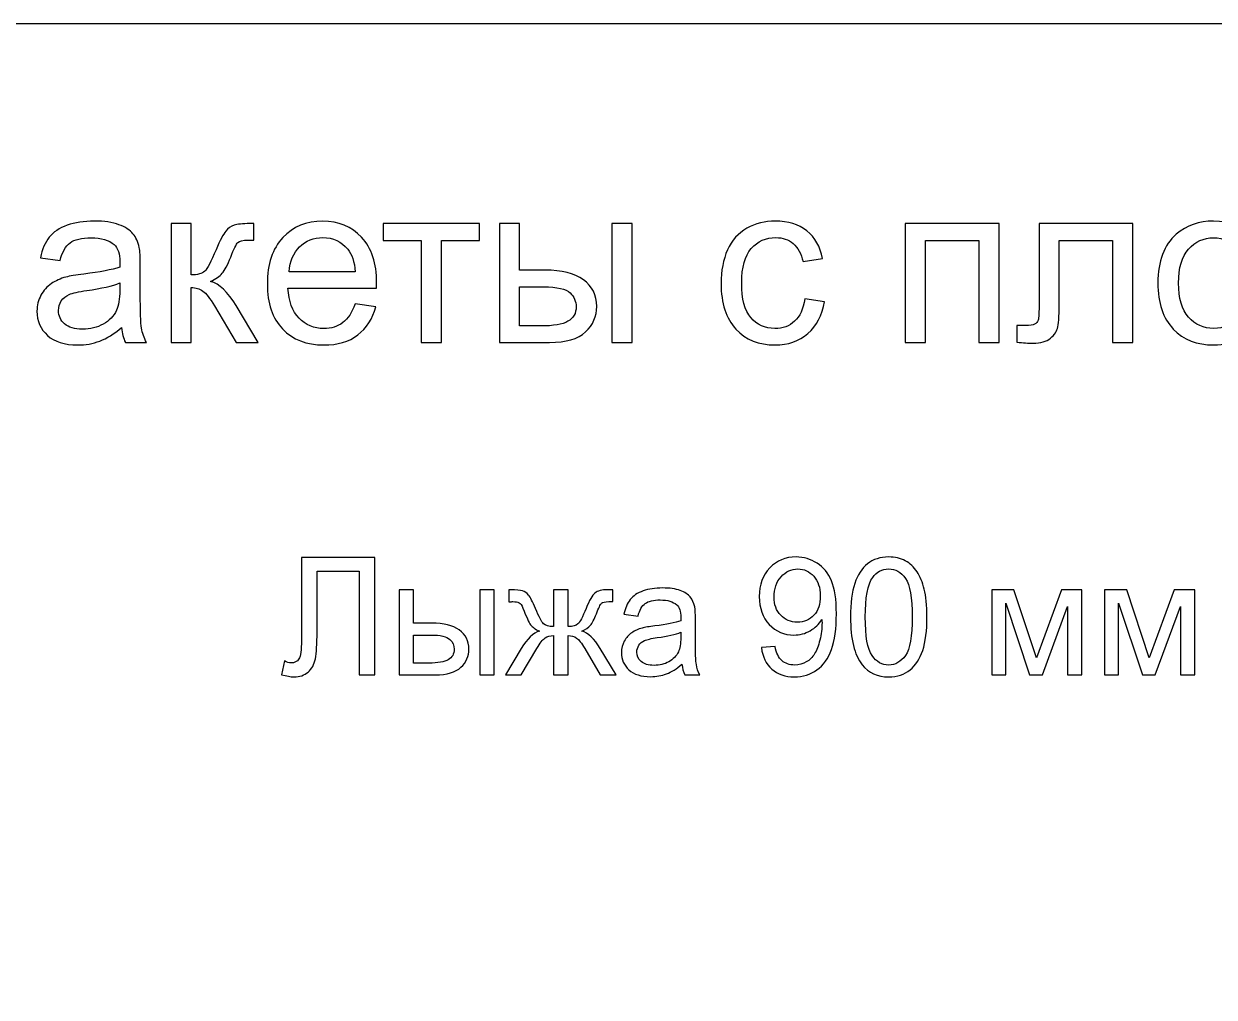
# Model space of a CAD drawing. Header units: centimetres. Extents: x -84 to 84, y -59 to 59.
# Drawn here: x -18.96 to -1.6, y 45.25 to 59.45 of the extents above; entities that cross this region are included whole.
import ezdxf

# ---------------------------------------------------------------- set-up
doc = ezdxf.new("R2010")
doc.units = ezdxf.units.CM
doc.header["$MEASUREMENT"] = 0
doc.layers.add('layer 1', color=7, linetype='Continuous')

msp = doc.modelspace()

# ---------------------------------------------------------------- linework, layer by layer
at = {"layer": 'layer 1', "color": 250}
msp.add_lwpolyline([(-84.1, -59.44999), (84.1, -59.44999), (84.1, 59.44999), (-84.1, 59.44999), (-84.1, -59.44999)], close=True, dxfattribs=at)
for points, knots in [([(-17.53612, 55.01744), (-17.64527, 54.92444), (-17.75052, 54.85929), (-17.85132, 54.82086), (-17.85132, 54.82086), (-17.95211, 54.78244), (-18.06015, 54.76351), (-18.17598, 54.76351), (-18.17598, 54.76351), (-18.36643, 54.76351), (-18.51289, 54.80973), (-18.61536, 54.90273), (-18.61536, 54.90273), (-18.71782, 54.99517), (-18.76905, 55.11378), (-18.76905, 55.25802), (-18.76905, 55.25802), (-18.76905, 55.34266), (-18.74956, 55.42007), (-18.71114, 55.49023), (-18.71114, 55.49023), (-18.67216, 55.5604), (-18.62148, 55.61609), (-18.55911, 55.65841), (-18.55911, 55.65841), (-18.49618, 55.70073), (-18.42602, 55.73303), (-18.3475, 55.75475), (-18.3475, 55.75475), (-18.28958, 55.76979), (-18.20215, 55.78427), (-18.08576, 55.79875), (-18.08576, 55.79875), (-17.84853, 55.82659), (-17.67311, 55.86056), (-17.56118, 55.89954), (-17.56118, 55.89954), (-17.56007, 55.93964), (-17.55951, 55.96525), (-17.55951, 55.97583), (-17.55951, 55.97583), (-17.55951, 56.09501), (-17.58735, 56.17909), (-17.64304, 56.2281), (-17.64304, 56.2281), (-17.71822, 56.29437), (-17.83015, 56.32722), (-17.97828, 56.32722), (-17.97828, 56.32722), (-18.11695, 56.32722), (-18.21941, 56.30272), (-18.28513, 56.25427), (-18.28513, 56.25427), (-18.35139, 56.20583), (-18.39984, 56.12007), (-18.43158, 55.99644), (-18.43158, 55.99644), (-18.43158, 55.99644), (-18.71893, 56.03653), (-18.71893, 56.03653), (-18.71893, 56.03653), (-18.69276, 56.1596), (-18.64988, 56.25929), (-18.58974, 56.33502), (-18.58974, 56.33502), (-18.5296, 56.41076), (-18.44272, 56.46867), (-18.32912, 56.50988), (-18.32912, 56.50988), (-18.21607, 56.55053), (-18.08409, 56.57114), (-17.93485, 56.57114), (-17.93485, 56.57114), (-17.78672, 56.57114), (-17.66587, 56.55388), (-17.57288, 56.51879), (-17.57288, 56.51879), (-17.48043, 56.48371), (-17.41194, 56.44027), (-17.3685, 56.38737), (-17.3685, 56.38737), (-17.32506, 56.33446), (-17.29444, 56.26764), (-17.27662, 56.18689), (-17.27662, 56.18689), (-17.26715, 56.13677), (-17.26214, 56.04656), (-17.26214, 55.9168), (-17.26214, 55.9168), (-17.26214, 55.9168), (-17.26214, 55.52699), (-17.26214, 55.52699), (-17.26214, 55.52699), (-17.26214, 55.25467), (-17.25601, 55.0826), (-17.24376, 55.00965), (-17.24376, 55.00965), (-17.23207, 54.9367), (-17.20756, 54.86709), (-17.17192, 54.80026), (-17.17192, 54.80026), (-17.17192, 54.80026), (-17.47932, 54.80026), (-17.47932, 54.80026), (-17.47932, 54.80026), (-17.50883, 54.86207), (-17.52777, 54.93447), (-17.53612, 55.01744)], [0, 0, 0, 0, 0.03571429, 0.03571429, 0.03571429, 0.03571429, 0.07142857, 0.07142857, 0.07142857, 0.07142857, 0.10714286, 0.10714286, 0.10714286, 0.10714286, 0.14285714, 0.14285714, 0.14285714, 0.14285714, 0.17857143, 0.17857143, 0.17857143, 0.17857143, 0.21428571, 0.21428571, 0.21428571, 0.21428571, 0.25, 0.25, 0.25, 0.25, 0.28571429, 0.28571429, 0.28571429, 0.28571429, 0.32142857, 0.32142857, 0.32142857, 0.32142857, 0.35714286, 0.35714286, 0.35714286, 0.35714286, 0.39285714, 0.39285714, 0.39285714, 0.39285714, 0.42857143, 0.42857143, 0.42857143, 0.42857143, 0.46428571, 0.46428571, 0.46428571, 0.46428571, 0.5, 0.5, 0.5, 0.5, 0.53571429, 0.53571429, 0.53571429, 0.53571429, 0.57142857, 0.57142857, 0.57142857, 0.57142857, 0.60714286, 0.60714286, 0.60714286, 0.60714286, 0.64285714, 0.64285714, 0.64285714, 0.64285714, 0.67857143, 0.67857143, 0.67857143, 0.67857143, 0.71428571, 0.71428571, 0.71428571, 0.71428571, 0.75, 0.75, 0.75, 0.75, 0.78571429, 0.78571429, 0.78571429, 0.78571429, 0.82142857, 0.82142857, 0.82142857, 0.82142857, 0.85714286, 0.85714286, 0.85714286, 0.85714286, 0.89285714, 0.89285714, 0.89285714, 0.89285714, 0.92857143, 0.92857143, 0.92857143, 0.92857143, 1, 1, 1, 1]), ([(-16.81385, 56.53438), (-16.81385, 56.53438), (-16.51981, 56.53438), (-16.51981, 56.53438), (-16.51981, 56.53438), (-16.51981, 56.53438), (-16.51981, 55.78594), (-16.51981, 55.78594), (-16.51981, 55.78594), (-16.42626, 55.78594), (-16.36055, 55.80376), (-16.32268, 55.83995), (-16.32268, 55.83995), (-16.28537, 55.8756), (-16.23024, 55.97973), (-16.15673, 56.15292), (-16.15673, 56.15292), (-16.09881, 56.28991), (-16.05203, 56.38013), (-16.01639, 56.42357), (-16.01639, 56.42357), (-15.9802, 56.467), (-15.93899, 56.49652), (-15.89221, 56.51155), (-15.89221, 56.51155), (-15.84488, 56.52659), (-15.7697, 56.53438), (-15.66667, 56.53438), (-15.66667, 56.53438), (-15.66667, 56.53438), (-15.60764, 56.53438), (-15.60764, 56.53438), (-15.60764, 56.53438), (-15.60764, 56.53438), (-15.60764, 56.29214), (-15.60764, 56.29214), (-15.60764, 56.29214), (-15.60764, 56.29214), (-15.68951, 56.29381), (-15.68951, 56.29381), (-15.68951, 56.29381), (-15.76691, 56.29381), (-15.81647, 56.28212), (-15.83819, 56.25929), (-15.83819, 56.25929), (-15.86103, 56.23534), (-15.89611, 56.16406), (-15.94289, 56.04544), (-15.94289, 56.04544), (-15.98744, 55.93184), (-16.02809, 55.85332), (-16.0654, 55.80988), (-16.0654, 55.80988), (-16.10215, 55.76645), (-16.15951, 55.72691), (-16.23692, 55.69071), (-16.23692, 55.69071), (-16.11051, 55.65674), (-15.98577, 55.53924), (-15.86325, 55.33765), (-15.86325, 55.33765), (-15.86325, 55.33765), (-15.54082, 54.80026), (-15.54082, 54.80026), (-15.54082, 54.80026), (-15.54082, 54.80026), (-15.86381, 54.80026), (-15.86381, 54.80026), (-15.86381, 54.80026), (-15.86381, 54.80026), (-16.18179, 55.33598), (-16.18179, 55.33598), (-16.18179, 55.33598), (-16.24583, 55.44457), (-16.30152, 55.51585), (-16.34885, 55.55038), (-16.34885, 55.55038), (-16.39674, 55.5849), (-16.45355, 55.60217), (-16.51981, 55.60217), (-16.51981, 55.60217), (-16.51981, 55.60217), (-16.51981, 54.80026), (-16.51981, 54.80026), (-16.51981, 54.80026), (-16.51981, 54.80026), (-16.81385, 54.80026), (-16.81385, 54.80026), (-16.81385, 54.80026), (-16.81385, 54.80026), (-16.81385, 56.53438), (-16.81385, 56.53438)], [0, 0, 0, 0, 0.04166667, 0.04166667, 0.04166667, 0.04166667, 0.08333333, 0.08333333, 0.08333333, 0.08333333, 0.125, 0.125, 0.125, 0.125, 0.16666667, 0.16666667, 0.16666667, 0.16666667, 0.20833333, 0.20833333, 0.20833333, 0.20833333, 0.25, 0.25, 0.25, 0.25, 0.29166667, 0.29166667, 0.29166667, 0.29166667, 0.33333333, 0.33333333, 0.33333333, 0.33333333, 0.375, 0.375, 0.375, 0.375, 0.41666667, 0.41666667, 0.41666667, 0.41666667, 0.45833333, 0.45833333, 0.45833333, 0.45833333, 0.5, 0.5, 0.5, 0.5, 0.54166667, 0.54166667, 0.54166667, 0.54166667, 0.58333333, 0.58333333, 0.58333333, 0.58333333, 0.625, 0.625, 0.625, 0.625, 0.66666667, 0.66666667, 0.66666667, 0.66666667, 0.70833333, 0.70833333, 0.70833333, 0.70833333, 0.75, 0.75, 0.75, 0.75, 0.79166667, 0.79166667, 0.79166667, 0.79166667, 0.83333333, 0.83333333, 0.83333333, 0.83333333, 0.875, 0.875, 0.875, 0.875, 0.91666667, 0.91666667, 0.91666667, 0.91666667, 1, 1, 1, 1]), ([(-14.12857, 55.3616), (-14.12857, 55.3616), (-13.82452, 55.3215), (-13.82452, 55.3215), (-13.82452, 55.3215), (-13.87185, 55.14497), (-13.96039, 55.00742), (-14.08959, 54.90997), (-14.08959, 54.90997), (-14.21879, 54.81251), (-14.38362, 54.76351), (-14.58466, 54.76351), (-14.58466, 54.76351), (-14.83748, 54.76351), (-15.03796, 54.84147), (-15.18609, 54.9974), (-15.18609, 54.9974), (-15.33422, 55.15277), (-15.40828, 55.37162), (-15.40828, 55.65284), (-15.40828, 55.65284), (-15.40828, 55.94353), (-15.33366, 56.16963), (-15.18386, 56.33001), (-15.18386, 56.33001), (-15.03406, 56.49095), (-14.83971, 56.57114), (-14.60081, 56.57114), (-14.60081, 56.57114), (-14.3697, 56.57114), (-14.18092, 56.49262), (-14.03446, 56.33502), (-14.03446, 56.33502), (-13.888, 56.17742), (-13.81449, 55.95579), (-13.81449, 55.67011), (-13.81449, 55.67011), (-13.81449, 55.65284), (-13.81505, 55.62667), (-13.81616, 55.59214), (-13.81616, 55.59214), (-13.81616, 55.59214), (-15.10757, 55.59214), (-15.10757, 55.59214), (-15.10757, 55.59214), (-15.09643, 55.40225), (-15.04297, 55.25634), (-14.94607, 55.15555), (-14.94607, 55.15555), (-14.84973, 55.05475), (-14.72889, 55.00408), (-14.58466, 55.00408), (-14.58466, 55.00408), (-14.47718, 55.00408), (-14.38529, 55.03248), (-14.30956, 55.08928), (-14.30956, 55.08928), (-14.23327, 55.14608), (-14.17312, 55.23685), (-14.12857, 55.3616)], [0, 0, 0, 0, 0.0625, 0.0625, 0.0625, 0.0625, 0.125, 0.125, 0.125, 0.125, 0.1875, 0.1875, 0.1875, 0.1875, 0.25, 0.25, 0.25, 0.25, 0.3125, 0.3125, 0.3125, 0.3125, 0.375, 0.375, 0.375, 0.375, 0.4375, 0.4375, 0.4375, 0.4375, 0.5, 0.5, 0.5, 0.5, 0.5625, 0.5625, 0.5625, 0.5625, 0.625, 0.625, 0.625, 0.625, 0.6875, 0.6875, 0.6875, 0.6875, 0.75, 0.75, 0.75, 0.75, 0.8125, 0.8125, 0.8125, 0.8125, 0.875, 0.875, 0.875, 0.875, 1, 1, 1, 1]), ([(-13.71759, 56.53438), (-13.71759, 56.53438), (-12.31426, 56.53438), (-12.31426, 56.53438), (-12.31426, 56.53438), (-12.31426, 56.53438), (-12.31426, 56.29047), (-12.31426, 56.29047), (-12.31426, 56.29047), (-12.31426, 56.29047), (-12.86891, 56.29047), (-12.86891, 56.29047), (-12.86891, 56.29047), (-12.86891, 56.29047), (-12.86891, 54.80026), (-12.86891, 54.80026), (-12.86891, 54.80026), (-12.86891, 54.80026), (-13.16294, 54.80026), (-13.16294, 54.80026), (-13.16294, 54.80026), (-13.16294, 54.80026), (-13.16294, 56.29047), (-13.16294, 56.29047), (-13.16294, 56.29047), (-13.16294, 56.29047), (-13.71759, 56.29047), (-13.71759, 56.29047), (-13.71759, 56.29047), (-13.71759, 56.29047), (-13.71759, 56.53438), (-13.71759, 56.53438)], [0, 0, 0, 0, 0.11111111, 0.11111111, 0.11111111, 0.11111111, 0.22222222, 0.22222222, 0.22222222, 0.22222222, 0.33333333, 0.33333333, 0.33333333, 0.33333333, 0.44444444, 0.44444444, 0.44444444, 0.44444444, 0.55555556, 0.55555556, 0.55555556, 0.55555556, 0.66666667, 0.66666667, 0.66666667, 0.66666667, 0.77777778, 0.77777778, 0.77777778, 0.77777778, 1, 1, 1, 1]), ([(-12.02356, 56.53438), (-12.02356, 56.53438), (-11.72953, 56.53438), (-11.72953, 56.53438), (-11.72953, 56.53438), (-11.72953, 56.53438), (-11.72953, 55.8561), (-11.72953, 55.8561), (-11.72953, 55.8561), (-11.72953, 55.8561), (-11.35865, 55.8561), (-11.35865, 55.8561), (-11.35865, 55.8561), (-11.1164, 55.8561), (-10.93041, 55.80933), (-10.79954, 55.71521), (-10.79954, 55.71521), (-10.66867, 55.6211), (-10.60352, 55.49135), (-10.60352, 55.32595), (-10.60352, 55.32595), (-10.60352, 55.18117), (-10.65809, 55.05754), (-10.76724, 54.95452), (-10.76724, 54.95452), (-10.87639, 54.85149), (-11.05069, 54.80026), (-11.29071, 54.80026), (-11.29071, 54.80026), (-11.29071, 54.80026), (-12.02356, 54.80026), (-12.02356, 54.80026), (-12.02356, 54.80026), (-12.02356, 54.80026), (-12.02356, 56.53438), (-12.02356, 56.53438)], [0, 0, 0, 0, 0.1, 0.1, 0.1, 0.1, 0.2, 0.2, 0.2, 0.2, 0.3, 0.3, 0.3, 0.3, 0.4, 0.4, 0.4, 0.4, 0.5, 0.5, 0.5, 0.5, 0.6, 0.6, 0.6, 0.6, 0.7, 0.7, 0.7, 0.7, 0.8, 0.8, 0.8, 0.8, 1, 1, 1, 1]), ([(-10.38299, 56.53438), (-10.38299, 56.53438), (-10.08896, 56.53438), (-10.08896, 56.53438), (-10.08896, 56.53438), (-10.08896, 56.53438), (-10.08896, 54.80026), (-10.08896, 54.80026), (-10.08896, 54.80026), (-10.08896, 54.80026), (-10.38299, 54.80026), (-10.38299, 54.80026), (-10.38299, 54.80026), (-10.38299, 54.80026), (-10.38299, 56.53438), (-10.38299, 56.53438)], [0, 0, 0, 0, 0.2, 0.2, 0.2, 0.2, 0.4, 0.4, 0.4, 0.4, 0.6, 0.6, 0.6, 0.6, 1, 1, 1, 1]), ([(-7.57075, 55.4351), (-7.57075, 55.4351), (-7.2834, 55.39501), (-7.2834, 55.39501), (-7.2834, 55.39501), (-7.31514, 55.19732), (-7.39533, 55.04306), (-7.52509, 54.93113), (-7.52509, 54.93113), (-7.65484, 54.81919), (-7.81467, 54.76351), (-8.00345, 54.76351), (-8.00345, 54.76351), (-8.24012, 54.76351), (-8.43057, 54.84091), (-8.57425, 54.99572), (-8.57425, 54.99572), (-8.71848, 55.15054), (-8.79032, 55.37218), (-8.79032, 55.66064), (-8.79032, 55.66064), (-8.79032, 55.84775), (-8.75913, 56.01092), (-8.69732, 56.15125), (-8.69732, 56.15125), (-8.63551, 56.29103), (-8.54139, 56.39628), (-8.41442, 56.46589), (-8.41442, 56.46589), (-8.28801, 56.53605), (-8.15046, 56.57114), (-8.00122, 56.57114), (-8.00122, 56.57114), (-7.81355, 56.57114), (-7.6593, 56.5238), (-7.54012, 56.42858), (-7.54012, 56.42858), (-7.42039, 56.33335), (-7.34354, 56.19803), (-7.31013, 56.02317), (-7.31013, 56.02317), (-7.31013, 56.02317), (-7.59414, 55.97973), (-7.59414, 55.97973), (-7.59414, 55.97973), (-7.62143, 56.09612), (-7.66932, 56.18355), (-7.73893, 56.24258), (-7.73893, 56.24258), (-7.80798, 56.30105), (-7.89151, 56.33057), (-7.98953, 56.33057), (-7.98953, 56.33057), (-8.13766, 56.33057), (-8.25794, 56.27766), (-8.35094, 56.17186), (-8.35094, 56.17186), (-8.44338, 56.06549), (-8.4896, 55.89843), (-8.4896, 55.66899), (-8.4896, 55.66899), (-8.4896, 55.43622), (-8.44505, 55.26748), (-8.35595, 55.16223), (-8.35595, 55.16223), (-8.26629, 55.05698), (-8.14991, 55.00408), (-8.00679, 55.00408), (-8.00679, 55.00408), (-7.89096, 55.00408), (-7.79462, 55.03916), (-7.71777, 55.10989), (-7.71777, 55.10989), (-7.64036, 55.18005), (-7.59136, 55.28864), (-7.57075, 55.4351)], [0, 0, 0, 0, 0.05, 0.05, 0.05, 0.05, 0.1, 0.1, 0.1, 0.1, 0.15, 0.15, 0.15, 0.15, 0.2, 0.2, 0.2, 0.2, 0.25, 0.25, 0.25, 0.25, 0.3, 0.3, 0.3, 0.3, 0.35, 0.35, 0.35, 0.35, 0.4, 0.4, 0.4, 0.4, 0.45, 0.45, 0.45, 0.45, 0.5, 0.5, 0.5, 0.5, 0.55, 0.55, 0.55, 0.55, 0.6, 0.6, 0.6, 0.6, 0.65, 0.65, 0.65, 0.65, 0.7, 0.7, 0.7, 0.7, 0.75, 0.75, 0.75, 0.75, 0.8, 0.8, 0.8, 0.8, 0.85, 0.85, 0.85, 0.85, 0.9, 0.9, 0.9, 0.9, 1, 1, 1, 1]), ([(-6.10449, 56.53438), (-6.10449, 56.53438), (-4.73456, 56.53438), (-4.73456, 56.53438), (-4.73456, 56.53438), (-4.73456, 56.53438), (-4.73456, 54.80026), (-4.73456, 54.80026), (-4.73456, 54.80026), (-4.73456, 54.80026), (-5.02859, 54.80026), (-5.02859, 54.80026), (-5.02859, 54.80026), (-5.02859, 54.80026), (-5.02859, 56.29047), (-5.02859, 56.29047), (-5.02859, 56.29047), (-5.02859, 56.29047), (-5.81045, 56.29047), (-5.81045, 56.29047), (-5.81045, 56.29047), (-5.81045, 56.29047), (-5.81045, 54.80026), (-5.81045, 54.80026), (-5.81045, 54.80026), (-5.81045, 54.80026), (-6.10449, 54.80026), (-6.10449, 54.80026), (-6.10449, 54.80026), (-6.10449, 54.80026), (-6.10449, 56.53438), (-6.10449, 56.53438)], [0, 0, 0, 0, 0.11111111, 0.11111111, 0.11111111, 0.11111111, 0.22222222, 0.22222222, 0.22222222, 0.22222222, 0.33333333, 0.33333333, 0.33333333, 0.33333333, 0.44444444, 0.44444444, 0.44444444, 0.44444444, 0.55555556, 0.55555556, 0.55555556, 0.55555556, 0.66666667, 0.66666667, 0.66666667, 0.66666667, 0.77777778, 0.77777778, 0.77777778, 0.77777778, 1, 1, 1, 1]), ([(-4.15151, 56.53438), (-4.15151, 56.53438), (-2.78493, 56.53438), (-2.78493, 56.53438), (-2.78493, 56.53438), (-2.78493, 56.53438), (-2.78493, 54.80193), (-2.78493, 54.80193), (-2.78493, 54.80193), (-2.78493, 54.80193), (-3.07896, 54.80193), (-3.07896, 54.80193), (-3.07896, 54.80193), (-3.07896, 54.80193), (-3.07896, 56.29047), (-3.07896, 56.29047), (-3.07896, 56.29047), (-3.07896, 56.29047), (-3.85748, 56.29047), (-3.85748, 56.29047), (-3.85748, 56.29047), (-3.85748, 56.29047), (-3.85748, 55.42786), (-3.85748, 55.42786), (-3.85748, 55.42786), (-3.85748, 55.22683), (-3.86416, 55.09429), (-3.87697, 55.02969), (-3.87697, 55.02969), (-3.89033, 54.96565), (-3.92597, 54.90997), (-3.98445, 54.86207), (-3.98445, 54.86207), (-4.04348, 54.81418), (-4.12812, 54.79024), (-4.23894, 54.79024), (-4.23894, 54.79024), (-4.30744, 54.79024), (-4.38651, 54.79469), (-4.47561, 54.80304), (-4.47561, 54.80304), (-4.47561, 54.80304), (-4.47561, 55.04751), (-4.47561, 55.04751), (-4.47561, 55.04751), (-4.47561, 55.04751), (-4.34698, 55.04751), (-4.34698, 55.04751), (-4.34698, 55.04751), (-4.28628, 55.04751), (-4.24284, 55.05364), (-4.21667, 55.06645), (-4.21667, 55.06645), (-4.19049, 55.0787), (-4.17323, 55.09875), (-4.16432, 55.12603), (-4.16432, 55.12603), (-4.15597, 55.15332), (-4.15151, 55.24187), (-4.15151, 55.39167), (-4.15151, 55.39167), (-4.15151, 55.39167), (-4.15151, 56.53438), (-4.15151, 56.53438)], [0, 0, 0, 0, 0.05882353, 0.05882353, 0.05882353, 0.05882353, 0.11764706, 0.11764706, 0.11764706, 0.11764706, 0.17647059, 0.17647059, 0.17647059, 0.17647059, 0.23529412, 0.23529412, 0.23529412, 0.23529412, 0.29411765, 0.29411765, 0.29411765, 0.29411765, 0.35294118, 0.35294118, 0.35294118, 0.35294118, 0.41176471, 0.41176471, 0.41176471, 0.41176471, 0.47058824, 0.47058824, 0.47058824, 0.47058824, 0.52941176, 0.52941176, 0.52941176, 0.52941176, 0.58823529, 0.58823529, 0.58823529, 0.58823529, 0.64705882, 0.64705882, 0.64705882, 0.64705882, 0.70588235, 0.70588235, 0.70588235, 0.70588235, 0.76470588, 0.76470588, 0.76470588, 0.76470588, 0.82352941, 0.82352941, 0.82352941, 0.82352941, 0.88235294, 0.88235294, 0.88235294, 0.88235294, 1, 1, 1, 1]), ([(-2.4185, 55.66732), (-2.4185, 55.98753), (-2.3294, 56.22476), (-2.15064, 56.37901), (-2.15064, 56.37901), (-2.00195, 56.5071), (-1.81985, 56.57114), (-1.60545, 56.57114), (-1.60545, 56.57114), (-1.36767, 56.57114), (-1.17276, 56.49318), (-1.02129, 56.33725), (-1.02129, 56.33725), (-0.87037, 56.18188), (-0.79464, 55.96637), (-0.79464, 55.69182), (-0.79464, 55.69182), (-0.79464, 55.46907), (-0.82805, 55.29421), (-0.89487, 55.16669), (-0.89487, 55.16669), (-0.9617, 55.03916), (-1.05915, 54.94004), (-1.18724, 54.86931), (-1.18724, 54.86931), (-1.31476, 54.79859), (-1.45454, 54.76351), (-1.60545, 54.76351), (-1.60545, 54.76351), (-1.84825, 54.76351), (-2.04427, 54.84091), (-2.19408, 54.99628), (-2.19408, 54.99628), (-2.34388, 55.15165), (-2.4185, 55.37552), (-2.4185, 55.66732)], [0, 0, 0, 0, 0.1, 0.1, 0.1, 0.1, 0.2, 0.2, 0.2, 0.2, 0.3, 0.3, 0.3, 0.3, 0.4, 0.4, 0.4, 0.4, 0.5, 0.5, 0.5, 0.5, 0.6, 0.6, 0.6, 0.6, 0.7, 0.7, 0.7, 0.7, 0.8, 0.8, 0.8, 0.8, 1, 1, 1, 1]), ([(-15.09086, 55.83272), (-15.09086, 55.83272), (-14.12523, 55.83272), (-14.12523, 55.83272), (-14.12523, 55.83272), (-14.13804, 55.97862), (-14.17535, 56.08777), (-14.23605, 56.16072), (-14.23605, 56.16072), (-14.32905, 56.27376), (-14.45045, 56.33057), (-14.59914, 56.33057), (-14.59914, 56.33057), (-14.7339, 56.33057), (-14.84695, 56.28546), (-14.93883, 56.19524), (-14.93883, 56.19524), (-15.03016, 56.10503), (-15.08084, 55.98419), (-15.09086, 55.83272)], [0, 0, 0, 0, 0.16666667, 0.16666667, 0.16666667, 0.16666667, 0.33333333, 0.33333333, 0.33333333, 0.33333333, 0.5, 0.5, 0.5, 0.5, 0.66666667, 0.66666667, 0.66666667, 0.66666667, 1, 1, 1, 1]), ([(-2.11778, 55.66677), (-2.11778, 55.44513), (-2.06933, 55.27918), (-1.97244, 55.16947), (-1.97244, 55.16947), (-1.87498, 55.05921), (-1.75303, 55.00408), (-1.60545, 55.00408), (-1.60545, 55.00408), (-1.45955, 55.00408), (-1.33815, 55.05921), (-1.2407, 55.17003), (-1.2407, 55.17003), (-1.1438, 55.28085), (-1.09535, 55.44958), (-1.09535, 55.67623), (-1.09535, 55.67623), (-1.09535, 55.89007), (-1.14436, 56.05213), (-1.24181, 56.16183), (-1.24181, 56.16183), (-1.33926, 56.27209), (-1.46066, 56.32722), (-1.60545, 56.32722), (-1.60545, 56.32722), (-1.75303, 56.32722), (-1.87498, 56.27265), (-1.97244, 56.16295), (-1.97244, 56.16295), (-2.06933, 56.05324), (-2.11778, 55.88785), (-2.11778, 55.66677)], [0, 0, 0, 0, 0.11111111, 0.11111111, 0.11111111, 0.11111111, 0.22222222, 0.22222222, 0.22222222, 0.22222222, 0.33333333, 0.33333333, 0.33333333, 0.33333333, 0.44444444, 0.44444444, 0.44444444, 0.44444444, 0.55555556, 0.55555556, 0.55555556, 0.55555556, 0.66666667, 0.66666667, 0.66666667, 0.66666667, 0.77777778, 0.77777778, 0.77777778, 0.77777778, 1, 1, 1, 1]), ([(-17.55951, 55.66899), (-17.66643, 55.62556), (-17.82681, 55.5888), (-18.04065, 55.55873), (-18.04065, 55.55873), (-18.16205, 55.54147), (-18.24781, 55.52198), (-18.29793, 55.50026), (-18.29793, 55.50026), (-18.34805, 55.47854), (-18.38648, 55.4468), (-18.41376, 55.40559), (-18.41376, 55.40559), (-18.44105, 55.36382), (-18.45497, 55.3176), (-18.45497, 55.26637), (-18.45497, 55.26637), (-18.45497, 55.18896), (-18.42546, 55.12381), (-18.36587, 55.07202), (-18.36587, 55.07202), (-18.30629, 55.02023), (-18.21941, 54.99405), (-18.10525, 54.99405), (-18.10525, 54.99405), (-17.99221, 54.99405), (-17.89141, 55.01856), (-17.80287, 55.06812), (-17.80287, 55.06812), (-17.71488, 55.11712), (-17.64973, 55.18451), (-17.60852, 55.26971), (-17.60852, 55.26971), (-17.57677, 55.33598), (-17.56118, 55.43343), (-17.56118, 55.56207), (-17.56118, 55.56207), (-17.56118, 55.56207), (-17.55951, 55.66899), (-17.55951, 55.66899)], [0, 0, 0, 0, 0.09090909, 0.09090909, 0.09090909, 0.09090909, 0.18181818, 0.18181818, 0.18181818, 0.18181818, 0.27272727, 0.27272727, 0.27272727, 0.27272727, 0.36363636, 0.36363636, 0.36363636, 0.36363636, 0.45454545, 0.45454545, 0.45454545, 0.45454545, 0.54545455, 0.54545455, 0.54545455, 0.54545455, 0.63636364, 0.63636364, 0.63636364, 0.63636364, 0.72727273, 0.72727273, 0.72727273, 0.72727273, 0.81818182, 0.81818182, 0.81818182, 0.81818182, 1, 1, 1, 1]), ([(-11.72953, 55.04083), (-11.72953, 55.04083), (-11.42102, 55.04083), (-11.42102, 55.04083), (-11.42102, 55.04083), (-11.23558, 55.04083), (-11.10248, 55.06366), (-11.02341, 55.10933), (-11.02341, 55.10933), (-10.94377, 55.15499), (-10.90423, 55.22627), (-10.90423, 55.32317), (-10.90423, 55.32317), (-10.90423, 55.39835), (-10.93375, 55.46517), (-10.99222, 55.5242), (-10.99222, 55.5242), (-11.05125, 55.58268), (-11.181, 55.61219), (-11.38204, 55.61219), (-11.38204, 55.61219), (-11.38204, 55.61219), (-11.72953, 55.61219), (-11.72953, 55.61219), (-11.72953, 55.61219), (-11.72953, 55.61219), (-11.72953, 55.04083), (-11.72953, 55.04083)], [0, 0, 0, 0, 0.125, 0.125, 0.125, 0.125, 0.25, 0.25, 0.25, 0.25, 0.375, 0.375, 0.375, 0.375, 0.5, 0.5, 0.5, 0.5, 0.625, 0.625, 0.625, 0.625, 0.75, 0.75, 0.75, 0.75, 1, 1, 1, 1]), ([(-14.91048, 51.6633), (-14.91048, 51.6633), (-13.8408, 51.6633), (-13.8408, 51.6633), (-13.8408, 51.6633), (-13.8408, 51.6633), (-13.8408, 49.9499), (-13.8408, 49.9499), (-13.8408, 49.9499), (-13.8408, 49.9499), (-14.06814, 49.9499), (-14.06814, 49.9499), (-14.06814, 49.9499), (-14.06814, 49.9499), (-14.06814, 51.46228), (-14.06814, 51.46228), (-14.06814, 51.46228), (-14.06814, 51.46228), (-14.68314, 51.46228), (-14.68314, 51.46228), (-14.68314, 51.46228), (-14.68314, 51.46228), (-14.68314, 50.57966), (-14.68314, 50.57966), (-14.68314, 50.57966), (-14.68314, 50.40018), (-14.69152, 50.26897), (-14.70827, 50.18561), (-14.70827, 50.18561), (-14.72502, 50.10186), (-14.76052, 50.03724), (-14.81436, 49.99058), (-14.81436, 49.99058), (-14.8682, 49.94432), (-14.9368, 49.92118), (-15.01936, 49.92118), (-15.01936, 49.92118), (-15.06961, 49.92118), (-15.12984, 49.93155), (-15.20003, 49.95229), (-15.20003, 49.95229), (-15.20003, 49.95229), (-15.15935, 50.15331), (-15.15935, 50.15331), (-15.15935, 50.15331), (-15.12226, 50.13416), (-15.09035, 50.12459), (-15.06403, 50.12459), (-15.06403, 50.12459), (-15.01298, 50.12459), (-14.97429, 50.14373), (-14.94877, 50.18242), (-14.94877, 50.18242), (-14.92324, 50.22111), (-14.91048, 50.31204), (-14.91048, 50.45562), (-14.91048, 50.45562), (-14.91048, 50.45562), (-14.91048, 51.6633), (-14.91048, 51.6633)], [0, 0, 0, 0, 0.0625, 0.0625, 0.0625, 0.0625, 0.125, 0.125, 0.125, 0.125, 0.1875, 0.1875, 0.1875, 0.1875, 0.25, 0.25, 0.25, 0.25, 0.3125, 0.3125, 0.3125, 0.3125, 0.375, 0.375, 0.375, 0.375, 0.4375, 0.4375, 0.4375, 0.4375, 0.5, 0.5, 0.5, 0.5, 0.5625, 0.5625, 0.5625, 0.5625, 0.625, 0.625, 0.625, 0.625, 0.6875, 0.6875, 0.6875, 0.6875, 0.75, 0.75, 0.75, 0.75, 0.8125, 0.8125, 0.8125, 0.8125, 0.875, 0.875, 0.875, 0.875, 1, 1, 1, 1]), ([(-8.20247, 50.34714), (-8.20247, 50.34714), (-8.00146, 50.36389), (-8.00146, 50.36389), (-8.00146, 50.36389), (-7.98431, 50.26897), (-7.95161, 50.20037), (-7.90335, 50.15769), (-7.90335, 50.15769), (-7.85509, 50.11502), (-7.79327, 50.09348), (-7.71749, 50.09348), (-7.71749, 50.09348), (-7.65288, 50.09348), (-7.59625, 50.10824), (-7.54719, 50.13815), (-7.54719, 50.13815), (-7.49813, 50.16766), (-7.45825, 50.20715), (-7.42754, 50.257), (-7.42754, 50.257), (-7.39683, 50.30646), (-7.3709, 50.37346), (-7.34977, 50.45762), (-7.34977, 50.45762), (-7.32863, 50.54177), (-7.31826, 50.62752), (-7.31826, 50.71487), (-7.31826, 50.71487), (-7.31826, 50.72404), (-7.31866, 50.7384), (-7.31945, 50.75714), (-7.31945, 50.75714), (-7.36133, 50.69014), (-7.41876, 50.6355), (-7.49135, 50.59402), (-7.49135, 50.59402), (-7.56394, 50.55214), (-7.64291, 50.5314), (-7.72746, 50.5314), (-7.72746, 50.5314), (-7.86905, 50.5314), (-7.9887, 50.58285), (-8.08681, 50.68575), (-8.08681, 50.68575), (-8.18453, 50.78825), (-8.23358, 50.92386), (-8.23358, 51.09216), (-8.23358, 51.09216), (-8.23358, 51.26606), (-8.18253, 51.40565), (-8.08003, 51.51174), (-8.08003, 51.51174), (-7.97793, 51.61743), (-7.8499, 51.67047), (-7.69556, 51.67047), (-7.69556, 51.67047), (-7.58468, 51.67047), (-7.48298, 51.64056), (-7.39045, 51.58034), (-7.39045, 51.58034), (-7.29832, 51.52051), (-7.22852, 51.43516), (-7.18066, 51.32389), (-7.18066, 51.32389), (-7.1328, 51.21301), (-7.10887, 51.05228), (-7.10887, 50.84209), (-7.10887, 50.84209), (-7.10887, 50.62313), (-7.1324, 50.44884), (-7.17986, 50.31922), (-7.17986, 50.31922), (-7.22732, 50.1892), (-7.29832, 50.09069), (-7.39204, 50.02289), (-7.39204, 50.02289), (-7.48577, 49.95508), (-7.59545, 49.92118), (-7.72148, 49.92118), (-7.72148, 49.92118), (-7.85549, 49.92118), (-7.96477, 49.95828), (-8.04972, 50.03286), (-8.04972, 50.03286), (-8.13427, 50.10744), (-8.18532, 50.21233), (-8.20247, 50.34714)], [0, 0, 0, 0, 0.04347826, 0.04347826, 0.04347826, 0.04347826, 0.08695652, 0.08695652, 0.08695652, 0.08695652, 0.13043478, 0.13043478, 0.13043478, 0.13043478, 0.17391304, 0.17391304, 0.17391304, 0.17391304, 0.2173913, 0.2173913, 0.2173913, 0.2173913, 0.26086957, 0.26086957, 0.26086957, 0.26086957, 0.30434783, 0.30434783, 0.30434783, 0.30434783, 0.34782609, 0.34782609, 0.34782609, 0.34782609, 0.39130435, 0.39130435, 0.39130435, 0.39130435, 0.43478261, 0.43478261, 0.43478261, 0.43478261, 0.47826087, 0.47826087, 0.47826087, 0.47826087, 0.52173913, 0.52173913, 0.52173913, 0.52173913, 0.56521739, 0.56521739, 0.56521739, 0.56521739, 0.60869565, 0.60869565, 0.60869565, 0.60869565, 0.65217391, 0.65217391, 0.65217391, 0.65217391, 0.69565217, 0.69565217, 0.69565217, 0.69565217, 0.73913043, 0.73913043, 0.73913043, 0.73913043, 0.7826087, 0.7826087, 0.7826087, 0.7826087, 0.82608696, 0.82608696, 0.82608696, 0.82608696, 0.86956522, 0.86956522, 0.86956522, 0.86956522, 0.91304348, 0.91304348, 0.91304348, 0.91304348, 1, 1, 1, 1]), ([(-6.90267, 50.79543), (-6.90267, 50.99764), (-6.88193, 51.16116), (-6.84046, 51.2848), (-6.84046, 51.2848), (-6.79858, 51.40884), (-6.73676, 51.50416), (-6.6546, 51.57077), (-6.6546, 51.57077), (-6.57284, 51.63737), (-6.46954, 51.67047), (-6.3451, 51.67047), (-6.3451, 51.67047), (-6.25337, 51.67047), (-6.17281, 51.65213), (-6.10301, 51.61504), (-6.10301, 51.61504), (-6.03361, 51.57794), (-5.97618, 51.5245), (-5.93151, 51.4547), (-5.93151, 51.4547), (-5.88684, 51.38531), (-5.85174, 51.30036), (-5.82622, 51.20025), (-5.82622, 51.20025), (-5.80029, 51.10014), (-5.78753, 50.96494), (-5.78753, 50.79543), (-5.78753, 50.79543), (-5.78753, 50.59442), (-5.80827, 50.43169), (-5.84935, 50.30805), (-5.84935, 50.30805), (-5.89043, 50.18402), (-5.95225, 50.08869), (-6.03441, 50.02169), (-6.03441, 50.02169), (-6.11617, 49.95469), (-6.21987, 49.92118), (-6.3451, 49.92118), (-6.3451, 49.92118), (-6.50982, 49.92118), (-6.63944, 49.97981), (-6.73357, 50.09747), (-6.73357, 50.09747), (-6.84644, 50.24105), (-6.90267, 50.47357), (-6.90267, 50.79543)], [0, 0, 0, 0, 0.07692308, 0.07692308, 0.07692308, 0.07692308, 0.15384615, 0.15384615, 0.15384615, 0.15384615, 0.23076923, 0.23076923, 0.23076923, 0.23076923, 0.30769231, 0.30769231, 0.30769231, 0.30769231, 0.38461538, 0.38461538, 0.38461538, 0.38461538, 0.46153846, 0.46153846, 0.46153846, 0.46153846, 0.53846154, 0.53846154, 0.53846154, 0.53846154, 0.61538462, 0.61538462, 0.61538462, 0.61538462, 0.69230769, 0.69230769, 0.69230769, 0.69230769, 0.76923077, 0.76923077, 0.76923077, 0.76923077, 0.84615385, 0.84615385, 0.84615385, 0.84615385, 1, 1, 1, 1]), ([(-7.34338, 51.10293), (-7.34338, 51.22338), (-7.37529, 51.3191), (-7.4391, 51.38969), (-7.4391, 51.38969), (-7.50252, 51.46029), (-7.57989, 51.49578), (-7.67083, 51.49578), (-7.67083, 51.49578), (-7.76495, 51.49578), (-7.84631, 51.4579), (-7.91491, 51.38172), (-7.91491, 51.38172), (-7.98391, 51.30554), (-8.01821, 51.20663), (-8.01821, 51.08538), (-8.01821, 51.08538), (-8.01821, 50.9765), (-7.98551, 50.88796), (-7.9205, 50.82016), (-7.9205, 50.82016), (-7.85509, 50.75196), (-7.77373, 50.71806), (-7.67681, 50.71806), (-7.67681, 50.71806), (-7.57949, 50.71806), (-7.49973, 50.75196), (-7.43711, 50.82016), (-7.43711, 50.82016), (-7.37449, 50.88796), (-7.34338, 50.98248), (-7.34338, 51.10293)], [0, 0, 0, 0, 0.11111111, 0.11111111, 0.11111111, 0.11111111, 0.22222222, 0.22222222, 0.22222222, 0.22222222, 0.33333333, 0.33333333, 0.33333333, 0.33333333, 0.44444444, 0.44444444, 0.44444444, 0.44444444, 0.55555556, 0.55555556, 0.55555556, 0.55555556, 0.66666667, 0.66666667, 0.66666667, 0.66666667, 0.77777778, 0.77777778, 0.77777778, 0.77777778, 1, 1, 1, 1]), ([(-6.6873, 50.79463), (-6.6873, 50.51266), (-6.6546, 50.3252), (-6.58879, 50.23267), (-6.58879, 50.23267), (-6.52298, 50.13975), (-6.44162, 50.09348), (-6.3451, 50.09348), (-6.3451, 50.09348), (-6.24858, 50.09348), (-6.16722, 50.14014), (-6.10141, 50.23307), (-6.10141, 50.23307), (-6.03561, 50.3264), (-6.0029, 50.51345), (-6.0029, 50.79463), (-6.0029, 50.79463), (-6.0029, 51.07661), (-6.03561, 51.26406), (-6.10141, 51.35659), (-6.10141, 51.35659), (-6.16682, 51.44952), (-6.24898, 51.49578), (-6.3475, 51.49578), (-6.3475, 51.49578), (-6.44401, 51.49578), (-6.52139, 51.4547), (-6.57922, 51.37294), (-6.57922, 51.37294), (-6.65141, 51.26885), (-6.6873, 51.07581), (-6.6873, 50.79463)], [0, 0, 0, 0, 0.11111111, 0.11111111, 0.11111111, 0.11111111, 0.22222222, 0.22222222, 0.22222222, 0.22222222, 0.33333333, 0.33333333, 0.33333333, 0.33333333, 0.44444444, 0.44444444, 0.44444444, 0.44444444, 0.55555556, 0.55555556, 0.55555556, 0.55555556, 0.66666667, 0.66666667, 0.66666667, 0.66666667, 0.77777778, 0.77777778, 0.77777778, 0.77777778, 1, 1, 1, 1]), ([(-13.48584, 51.19187), (-13.48584, 51.19187), (-13.27526, 51.19187), (-13.27526, 51.19187), (-13.27526, 51.19187), (-13.27526, 51.19187), (-13.27526, 50.70609), (-13.27526, 50.70609), (-13.27526, 50.70609), (-13.27526, 50.70609), (-13.00963, 50.70609), (-13.00963, 50.70609), (-13.00963, 50.70609), (-12.83614, 50.70609), (-12.70293, 50.67259), (-12.6092, 50.60519), (-12.6092, 50.60519), (-12.51548, 50.53778), (-12.46881, 50.44485), (-12.46881, 50.3264), (-12.46881, 50.3264), (-12.46881, 50.2227), (-12.5079, 50.13416), (-12.58607, 50.06038), (-12.58607, 50.06038), (-12.66424, 49.98659), (-12.78908, 49.9499), (-12.96098, 49.9499), (-12.96098, 49.9499), (-12.96098, 49.9499), (-13.48584, 49.9499), (-13.48584, 49.9499), (-13.48584, 49.9499), (-13.48584, 49.9499), (-13.48584, 51.19187), (-13.48584, 51.19187)], [0, 0, 0, 0, 0.1, 0.1, 0.1, 0.1, 0.2, 0.2, 0.2, 0.2, 0.3, 0.3, 0.3, 0.3, 0.4, 0.4, 0.4, 0.4, 0.5, 0.5, 0.5, 0.5, 0.6, 0.6, 0.6, 0.6, 0.7, 0.7, 0.7, 0.7, 0.8, 0.8, 0.8, 0.8, 1, 1, 1, 1]), ([(-12.31087, 51.19187), (-12.31087, 51.19187), (-12.10029, 51.19187), (-12.10029, 51.19187), (-12.10029, 51.19187), (-12.10029, 51.19187), (-12.10029, 49.9499), (-12.10029, 49.9499), (-12.10029, 49.9499), (-12.10029, 49.9499), (-12.31087, 49.9499), (-12.31087, 49.9499), (-12.31087, 49.9499), (-12.31087, 49.9499), (-12.31087, 51.19187), (-12.31087, 51.19187)], [0, 0, 0, 0, 0.2, 0.2, 0.2, 0.2, 0.4, 0.4, 0.4, 0.4, 0.6, 0.6, 0.6, 0.6, 1, 1, 1, 1]), ([(-11.02144, 51.19187), (-11.02144, 51.19187), (-11.02144, 50.65584), (-11.02144, 50.65584), (-11.02144, 50.65584), (-10.95363, 50.65584), (-10.90577, 50.6686), (-10.87825, 50.69373), (-10.87825, 50.69373), (-10.85073, 50.71925), (-10.81125, 50.79383), (-10.7602, 50.91827), (-10.7602, 50.91827), (-10.71234, 51.03633), (-10.66887, 51.11131), (-10.62978, 51.14401), (-10.62978, 51.14401), (-10.59149, 51.17592), (-10.53087, 51.19187), (-10.44751, 51.19187), (-10.44751, 51.19187), (-10.44751, 51.19187), (-10.37054, 51.19187), (-10.37054, 51.19187), (-10.37054, 51.19187), (-10.37054, 51.19187), (-10.37054, 51.01838), (-10.37054, 51.01838), (-10.37054, 51.01838), (-10.37054, 51.01838), (-10.42757, 51.01958), (-10.42757, 51.01958), (-10.42757, 51.01958), (-10.48381, 51.01958), (-10.5193, 51.0112), (-10.53486, 50.99485), (-10.53486, 50.99485), (-10.55121, 50.9777), (-10.57634, 50.92665), (-10.60984, 50.8417), (-10.60984, 50.8417), (-10.64095, 50.76033), (-10.66966, 50.7045), (-10.69599, 50.67299), (-10.69599, 50.67299), (-10.72231, 50.64188), (-10.76379, 50.61356), (-10.81963, 50.58764), (-10.81963, 50.58764), (-10.72869, 50.56331), (-10.64015, 50.47915), (-10.5536, 50.33478), (-10.5536, 50.33478), (-10.5536, 50.33478), (-10.32268, 49.9499), (-10.32268, 49.9499), (-10.32268, 49.9499), (-10.32268, 49.9499), (-10.554, 49.9499), (-10.554, 49.9499), (-10.554, 49.9499), (-10.554, 49.9499), (-10.77894, 50.33438), (-10.77894, 50.33438), (-10.77894, 50.33438), (-10.82481, 50.41255), (-10.86509, 50.4636), (-10.89899, 50.48793), (-10.89899, 50.48793), (-10.93329, 50.51226), (-10.97397, 50.52422), (-11.02144, 50.52422), (-11.02144, 50.52422), (-11.02144, 50.52422), (-11.02144, 49.9499), (-11.02144, 49.9499), (-11.02144, 49.9499), (-11.02144, 49.9499), (-11.23681, 49.9499), (-11.23681, 49.9499), (-11.23681, 49.9499), (-11.23681, 49.9499), (-11.23681, 50.52422), (-11.23681, 50.52422), (-11.23681, 50.52422), (-11.28347, 50.52422), (-11.32375, 50.51226), (-11.35765, 50.48833), (-11.35765, 50.48833), (-11.39195, 50.4644), (-11.43184, 50.41295), (-11.4773, 50.33398), (-11.4773, 50.33398), (-11.4773, 50.33398), (-11.70424, 49.9499), (-11.70424, 49.9499), (-11.70424, 49.9499), (-11.70424, 49.9499), (-11.93557, 49.9499), (-11.93557, 49.9499), (-11.93557, 49.9499), (-11.93557, 49.9499), (-11.70544, 50.33478), (-11.70544, 50.33478), (-11.70544, 50.33478), (-11.61809, 50.47915), (-11.52875, 50.56331), (-11.43782, 50.58764), (-11.43782, 50.58764), (-11.50004, 50.61635), (-11.54391, 50.64786), (-11.56864, 50.68176), (-11.56864, 50.68176), (-11.59376, 50.71566), (-11.63086, 50.79663), (-11.68071, 50.92465), (-11.68071, 50.92465), (-11.69786, 50.96773), (-11.71621, 50.99405), (-11.73575, 51.00362), (-11.73575, 51.00362), (-11.75609, 51.01359), (-11.786, 51.01838), (-11.82589, 51.01838), (-11.82589, 51.01838), (-11.83586, 51.01838), (-11.8566, 51.01798), (-11.88771, 51.01718), (-11.88771, 51.01718), (-11.88771, 51.01718), (-11.88771, 51.19187), (-11.88771, 51.19187), (-11.88771, 51.19187), (-11.88771, 51.19187), (-11.85859, 51.19187), (-11.85859, 51.19187), (-11.85859, 51.19187), (-11.77723, 51.19187), (-11.7202, 51.18709), (-11.68709, 51.17712), (-11.68709, 51.17712), (-11.65399, 51.16754), (-11.62447, 51.1468), (-11.59815, 51.1153), (-11.59815, 51.1153), (-11.57223, 51.08379), (-11.53833, 51.01838), (-11.49685, 50.91827), (-11.49685, 50.91827), (-11.4462, 50.79583), (-11.40711, 50.72165), (-11.37999, 50.69532), (-11.37999, 50.69532), (-11.35287, 50.669), (-11.30501, 50.65584), (-11.23681, 50.65584), (-11.23681, 50.65584), (-11.23681, 50.65584), (-11.23681, 51.19187), (-11.23681, 51.19187), (-11.23681, 51.19187), (-11.23681, 51.19187), (-11.02144, 51.19187), (-11.02144, 51.19187)], [0, 0, 0, 0, 0.02380952, 0.02380952, 0.02380952, 0.02380952, 0.04761905, 0.04761905, 0.04761905, 0.04761905, 0.07142857, 0.07142857, 0.07142857, 0.07142857, 0.0952381, 0.0952381, 0.0952381, 0.0952381, 0.11904762, 0.11904762, 0.11904762, 0.11904762, 0.14285714, 0.14285714, 0.14285714, 0.14285714, 0.16666667, 0.16666667, 0.16666667, 0.16666667, 0.19047619, 0.19047619, 0.19047619, 0.19047619, 0.21428571, 0.21428571, 0.21428571, 0.21428571, 0.23809524, 0.23809524, 0.23809524, 0.23809524, 0.26190476, 0.26190476, 0.26190476, 0.26190476, 0.28571429, 0.28571429, 0.28571429, 0.28571429, 0.30952381, 0.30952381, 0.30952381, 0.30952381, 0.33333333, 0.33333333, 0.33333333, 0.33333333, 0.35714286, 0.35714286, 0.35714286, 0.35714286, 0.38095238, 0.38095238, 0.38095238, 0.38095238, 0.4047619, 0.4047619, 0.4047619, 0.4047619, 0.42857143, 0.42857143, 0.42857143, 0.42857143, 0.45238095, 0.45238095, 0.45238095, 0.45238095, 0.47619048, 0.47619048, 0.47619048, 0.47619048, 0.5, 0.5, 0.5, 0.5, 0.52380952, 0.52380952, 0.52380952, 0.52380952, 0.54761905, 0.54761905, 0.54761905, 0.54761905, 0.57142857, 0.57142857, 0.57142857, 0.57142857, 0.5952381, 0.5952381, 0.5952381, 0.5952381, 0.61904762, 0.61904762, 0.61904762, 0.61904762, 0.64285714, 0.64285714, 0.64285714, 0.64285714, 0.66666667, 0.66666667, 0.66666667, 0.66666667, 0.69047619, 0.69047619, 0.69047619, 0.69047619, 0.71428571, 0.71428571, 0.71428571, 0.71428571, 0.73809524, 0.73809524, 0.73809524, 0.73809524, 0.76190476, 0.76190476, 0.76190476, 0.76190476, 0.78571429, 0.78571429, 0.78571429, 0.78571429, 0.80952381, 0.80952381, 0.80952381, 0.80952381, 0.83333333, 0.83333333, 0.83333333, 0.83333333, 0.85714286, 0.85714286, 0.85714286, 0.85714286, 0.88095238, 0.88095238, 0.88095238, 0.88095238, 0.9047619, 0.9047619, 0.9047619, 0.9047619, 0.92857143, 0.92857143, 0.92857143, 0.92857143, 0.95238095, 0.95238095, 0.95238095, 0.95238095, 1, 1, 1, 1]), ([(-9.36069, 50.10545), (-9.43886, 50.03884), (-9.51424, 49.99218), (-9.58643, 49.96466), (-9.58643, 49.96466), (-9.65862, 49.93714), (-9.73599, 49.92358), (-9.81895, 49.92358), (-9.81895, 49.92358), (-9.95535, 49.92358), (-10.06025, 49.95668), (-10.13363, 50.02329), (-10.13363, 50.02329), (-10.20702, 50.08949), (-10.24371, 50.17444), (-10.24371, 50.27774), (-10.24371, 50.27774), (-10.24371, 50.33837), (-10.22975, 50.3938), (-10.20223, 50.44406), (-10.20223, 50.44406), (-10.17431, 50.49431), (-10.13802, 50.53419), (-10.09335, 50.5645), (-10.09335, 50.5645), (-10.04828, 50.59482), (-9.99803, 50.61795), (-9.94179, 50.6335), (-9.94179, 50.6335), (-9.90031, 50.64427), (-9.8377, 50.65464), (-9.75434, 50.66501), (-9.75434, 50.66501), (-9.58444, 50.68495), (-9.4588, 50.70928), (-9.37864, 50.7372), (-9.37864, 50.7372), (-9.37784, 50.76592), (-9.37744, 50.78426), (-9.37744, 50.79184), (-9.37744, 50.79184), (-9.37744, 50.87719), (-9.39738, 50.93742), (-9.43727, 50.97251), (-9.43727, 50.97251), (-9.49111, 51.01997), (-9.57128, 51.04351), (-9.67737, 51.04351), (-9.67737, 51.04351), (-9.77668, 51.04351), (-9.85006, 51.02596), (-9.89712, 50.99126), (-9.89712, 50.99126), (-9.94459, 50.95656), (-9.97928, 50.89514), (-10.00202, 50.8066), (-10.00202, 50.8066), (-10.00202, 50.8066), (-10.20782, 50.83531), (-10.20782, 50.83531), (-10.20782, 50.83531), (-10.18907, 50.92346), (-10.15836, 50.99485), (-10.11529, 51.04909), (-10.11529, 51.04909), (-10.07221, 51.10333), (-10.00999, 51.14481), (-9.92863, 51.17432), (-9.92863, 51.17432), (-9.84767, 51.20344), (-9.75314, 51.2182), (-9.64626, 51.2182), (-9.64626, 51.2182), (-9.54017, 51.2182), (-9.45362, 51.20583), (-9.38701, 51.1807), (-9.38701, 51.1807), (-9.32081, 51.15558), (-9.27175, 51.12447), (-9.24064, 51.08658), (-9.24064, 51.08658), (-9.20953, 51.04869), (-9.1876, 51.00083), (-9.17483, 50.943), (-9.17483, 50.943), (-9.16805, 50.9071), (-9.16446, 50.84249), (-9.16446, 50.74956), (-9.16446, 50.74956), (-9.16446, 50.74956), (-9.16446, 50.47038), (-9.16446, 50.47038), (-9.16446, 50.47038), (-9.16446, 50.27535), (-9.16008, 50.15211), (-9.1513, 50.09986), (-9.1513, 50.09986), (-9.14293, 50.04761), (-9.12538, 49.99776), (-9.09985, 49.9499), (-9.09985, 49.9499), (-9.09985, 49.9499), (-9.32001, 49.9499), (-9.32001, 49.9499), (-9.32001, 49.9499), (-9.34115, 49.99417), (-9.35471, 50.04602), (-9.36069, 50.10545)], [0, 0, 0, 0, 0.03571429, 0.03571429, 0.03571429, 0.03571429, 0.07142857, 0.07142857, 0.07142857, 0.07142857, 0.10714286, 0.10714286, 0.10714286, 0.10714286, 0.14285714, 0.14285714, 0.14285714, 0.14285714, 0.17857143, 0.17857143, 0.17857143, 0.17857143, 0.21428571, 0.21428571, 0.21428571, 0.21428571, 0.25, 0.25, 0.25, 0.25, 0.28571429, 0.28571429, 0.28571429, 0.28571429, 0.32142857, 0.32142857, 0.32142857, 0.32142857, 0.35714286, 0.35714286, 0.35714286, 0.35714286, 0.39285714, 0.39285714, 0.39285714, 0.39285714, 0.42857143, 0.42857143, 0.42857143, 0.42857143, 0.46428571, 0.46428571, 0.46428571, 0.46428571, 0.5, 0.5, 0.5, 0.5, 0.53571429, 0.53571429, 0.53571429, 0.53571429, 0.57142857, 0.57142857, 0.57142857, 0.57142857, 0.60714286, 0.60714286, 0.60714286, 0.60714286, 0.64285714, 0.64285714, 0.64285714, 0.64285714, 0.67857143, 0.67857143, 0.67857143, 0.67857143, 0.71428571, 0.71428571, 0.71428571, 0.71428571, 0.75, 0.75, 0.75, 0.75, 0.78571429, 0.78571429, 0.78571429, 0.78571429, 0.82142857, 0.82142857, 0.82142857, 0.82142857, 0.85714286, 0.85714286, 0.85714286, 0.85714286, 0.89285714, 0.89285714, 0.89285714, 0.89285714, 0.92857143, 0.92857143, 0.92857143, 0.92857143, 1, 1, 1, 1]), ([(-4.84229, 51.19187), (-4.84229, 51.19187), (-4.51844, 51.19187), (-4.51844, 51.19187), (-4.51844, 51.19187), (-4.51844, 51.19187), (-4.1902, 50.19798), (-4.1902, 50.19798), (-4.1902, 50.19798), (-4.1902, 50.19798), (-3.82686, 51.19187), (-3.82686, 51.19187), (-3.82686, 51.19187), (-3.82686, 51.19187), (-3.52614, 51.19187), (-3.52614, 51.19187), (-3.52614, 51.19187), (-3.52614, 51.19187), (-3.52614, 49.9499), (-3.52614, 49.9499), (-3.52614, 49.9499), (-3.52614, 49.9499), (-3.73672, 49.9499), (-3.73672, 49.9499), (-3.73672, 49.9499), (-3.73672, 49.9499), (-3.73672, 50.94978), (-3.73672, 50.94978), (-3.73672, 50.94978), (-3.73672, 50.94978), (-4.10245, 49.9499), (-4.10245, 49.9499), (-4.10245, 49.9499), (-4.10245, 49.9499), (-4.2907, 49.9499), (-4.2907, 49.9499), (-4.2907, 49.9499), (-4.2907, 49.9499), (-4.63649, 50.99764), (-4.63649, 50.99764), (-4.63649, 50.99764), (-4.63649, 50.99764), (-4.63649, 49.9499), (-4.63649, 49.9499), (-4.63649, 49.9499), (-4.63649, 49.9499), (-4.84229, 49.9499), (-4.84229, 49.9499), (-4.84229, 49.9499), (-4.84229, 49.9499), (-4.84229, 51.19187), (-4.84229, 51.19187)], [0, 0, 0, 0, 0.07142857, 0.07142857, 0.07142857, 0.07142857, 0.14285714, 0.14285714, 0.14285714, 0.14285714, 0.21428571, 0.21428571, 0.21428571, 0.21428571, 0.28571429, 0.28571429, 0.28571429, 0.28571429, 0.35714286, 0.35714286, 0.35714286, 0.35714286, 0.42857143, 0.42857143, 0.42857143, 0.42857143, 0.5, 0.5, 0.5, 0.5, 0.57142857, 0.57142857, 0.57142857, 0.57142857, 0.64285714, 0.64285714, 0.64285714, 0.64285714, 0.71428571, 0.71428571, 0.71428571, 0.71428571, 0.78571429, 0.78571429, 0.78571429, 0.78571429, 0.85714286, 0.85714286, 0.85714286, 0.85714286, 1, 1, 1, 1]), ([(-3.1971, 51.19187), (-3.1971, 51.19187), (-2.87325, 51.19187), (-2.87325, 51.19187), (-2.87325, 51.19187), (-2.87325, 51.19187), (-2.54501, 50.19798), (-2.54501, 50.19798), (-2.54501, 50.19798), (-2.54501, 50.19798), (-2.18167, 51.19187), (-2.18167, 51.19187), (-2.18167, 51.19187), (-2.18167, 51.19187), (-1.88095, 51.19187), (-1.88095, 51.19187), (-1.88095, 51.19187), (-1.88095, 51.19187), (-1.88095, 49.9499), (-1.88095, 49.9499), (-1.88095, 49.9499), (-1.88095, 49.9499), (-2.09153, 49.9499), (-2.09153, 49.9499), (-2.09153, 49.9499), (-2.09153, 49.9499), (-2.09153, 50.94978), (-2.09153, 50.94978), (-2.09153, 50.94978), (-2.09153, 50.94978), (-2.45726, 49.9499), (-2.45726, 49.9499), (-2.45726, 49.9499), (-2.45726, 49.9499), (-2.64551, 49.9499), (-2.64551, 49.9499), (-2.64551, 49.9499), (-2.64551, 49.9499), (-2.9913, 50.99764), (-2.9913, 50.99764), (-2.9913, 50.99764), (-2.9913, 50.99764), (-2.9913, 49.9499), (-2.9913, 49.9499), (-2.9913, 49.9499), (-2.9913, 49.9499), (-3.1971, 49.9499), (-3.1971, 49.9499), (-3.1971, 49.9499), (-3.1971, 49.9499), (-3.1971, 51.19187), (-3.1971, 51.19187)], [0, 0, 0, 0, 0.07142857, 0.07142857, 0.07142857, 0.07142857, 0.14285714, 0.14285714, 0.14285714, 0.14285714, 0.21428571, 0.21428571, 0.21428571, 0.21428571, 0.28571429, 0.28571429, 0.28571429, 0.28571429, 0.35714286, 0.35714286, 0.35714286, 0.35714286, 0.42857143, 0.42857143, 0.42857143, 0.42857143, 0.5, 0.5, 0.5, 0.5, 0.57142857, 0.57142857, 0.57142857, 0.57142857, 0.64285714, 0.64285714, 0.64285714, 0.64285714, 0.71428571, 0.71428571, 0.71428571, 0.71428571, 0.78571429, 0.78571429, 0.78571429, 0.78571429, 0.85714286, 0.85714286, 0.85714286, 0.85714286, 1, 1, 1, 1]), ([(-13.27526, 50.1222), (-13.27526, 50.1222), (-13.0543, 50.1222), (-13.0543, 50.1222), (-13.0543, 50.1222), (-12.92149, 50.1222), (-12.82617, 50.13855), (-12.76953, 50.17125), (-12.76953, 50.17125), (-12.7125, 50.20396), (-12.68418, 50.25501), (-12.68418, 50.32441), (-12.68418, 50.32441), (-12.68418, 50.37825), (-12.70532, 50.42611), (-12.7472, 50.46839), (-12.7472, 50.46839), (-12.78948, 50.51026), (-12.8824, 50.5314), (-13.02638, 50.5314), (-13.02638, 50.5314), (-13.02638, 50.5314), (-13.27526, 50.5314), (-13.27526, 50.5314), (-13.27526, 50.5314), (-13.27526, 50.5314), (-13.27526, 50.1222), (-13.27526, 50.1222)], [0, 0, 0, 0, 0.125, 0.125, 0.125, 0.125, 0.25, 0.25, 0.25, 0.25, 0.375, 0.375, 0.375, 0.375, 0.5, 0.5, 0.5, 0.5, 0.625, 0.625, 0.625, 0.625, 0.75, 0.75, 0.75, 0.75, 1, 1, 1, 1]), ([(-9.37744, 50.57208), (-9.45402, 50.54097), (-9.56888, 50.51465), (-9.72204, 50.49311), (-9.72204, 50.49311), (-9.80898, 50.48075), (-9.8704, 50.46679), (-9.9063, 50.45124), (-9.9063, 50.45124), (-9.94219, 50.43568), (-9.96971, 50.41295), (-9.98925, 50.38343), (-9.98925, 50.38343), (-10.0088, 50.35352), (-10.01877, 50.32042), (-10.01877, 50.28372), (-10.01877, 50.28372), (-10.01877, 50.22829), (-9.99763, 50.18162), (-9.95496, 50.14453), (-9.95496, 50.14453), (-9.91228, 50.10744), (-9.85006, 50.08869), (-9.7683, 50.08869), (-9.7683, 50.08869), (-9.68734, 50.08869), (-9.61515, 50.10624), (-9.55173, 50.14174), (-9.55173, 50.14174), (-9.48872, 50.17684), (-9.44205, 50.2251), (-9.41254, 50.28612), (-9.41254, 50.28612), (-9.38981, 50.33358), (-9.37864, 50.40338), (-9.37864, 50.49551), (-9.37864, 50.49551), (-9.37864, 50.49551), (-9.37744, 50.57208), (-9.37744, 50.57208)], [0, 0, 0, 0, 0.09090909, 0.09090909, 0.09090909, 0.09090909, 0.18181818, 0.18181818, 0.18181818, 0.18181818, 0.27272727, 0.27272727, 0.27272727, 0.27272727, 0.36363636, 0.36363636, 0.36363636, 0.36363636, 0.45454545, 0.45454545, 0.45454545, 0.45454545, 0.54545455, 0.54545455, 0.54545455, 0.54545455, 0.63636364, 0.63636364, 0.63636364, 0.63636364, 0.72727273, 0.72727273, 0.72727273, 0.72727273, 0.81818182, 0.81818182, 0.81818182, 0.81818182, 1, 1, 1, 1])]:
    msp.add_open_spline(points, degree=3, knots=knots, dxfattribs=at)

doc.saveas('drawing.dxf')
